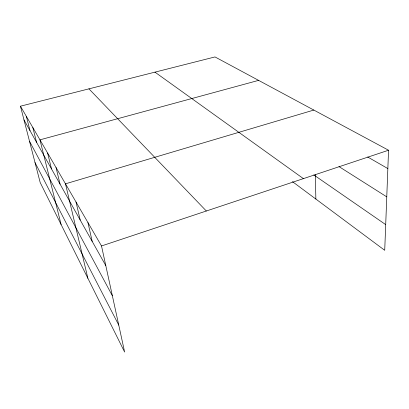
<?xml version="1.0" encoding="UTF-8"?>
<svg xmlns="http://www.w3.org/2000/svg" width="409" height="409" viewBox="0 0 409 409"><rect width="100%" height="100%" fill="white"/><g stroke="black" fill="none" stroke-linecap="round" stroke-linejoin="round"><path stroke-width="0.61" d="M20.45 106.197L101.514 245.962L124.633 352.062L40.184 182.537L20.45 106.197L214.996 56.938L388.55 150.231L384.721 250.308L292.435 181.616M101.514 245.962L388.55 150.231M313.821 110.062L65.476 183.825L87.869 278.263M258.6 80.379L39.959 139.837L61.094 224.515M367.686 156.984L387.85 168.58M338.979 166.586L386.766 196.857M313.785 174.924L385.702 224.613M154.955 72.142L303.412 178.626M88.952 88.855L206.34 211.003M23.998 119.924L105.803 265.635M29.53 141.315L112.363 295.763M35.026 162.593L118.758 325.099M26.36 116.386L30 130.614M32.838 127.552L36.57 142.317M47.592 152.997L51.514 168.937M56.053 167.578L60.062 184.162M76.033 202.031L80.21 220.052M87.955 222.583L92.194 241.402M315.313 174.73L315.876 199.065"/></g></svg>
